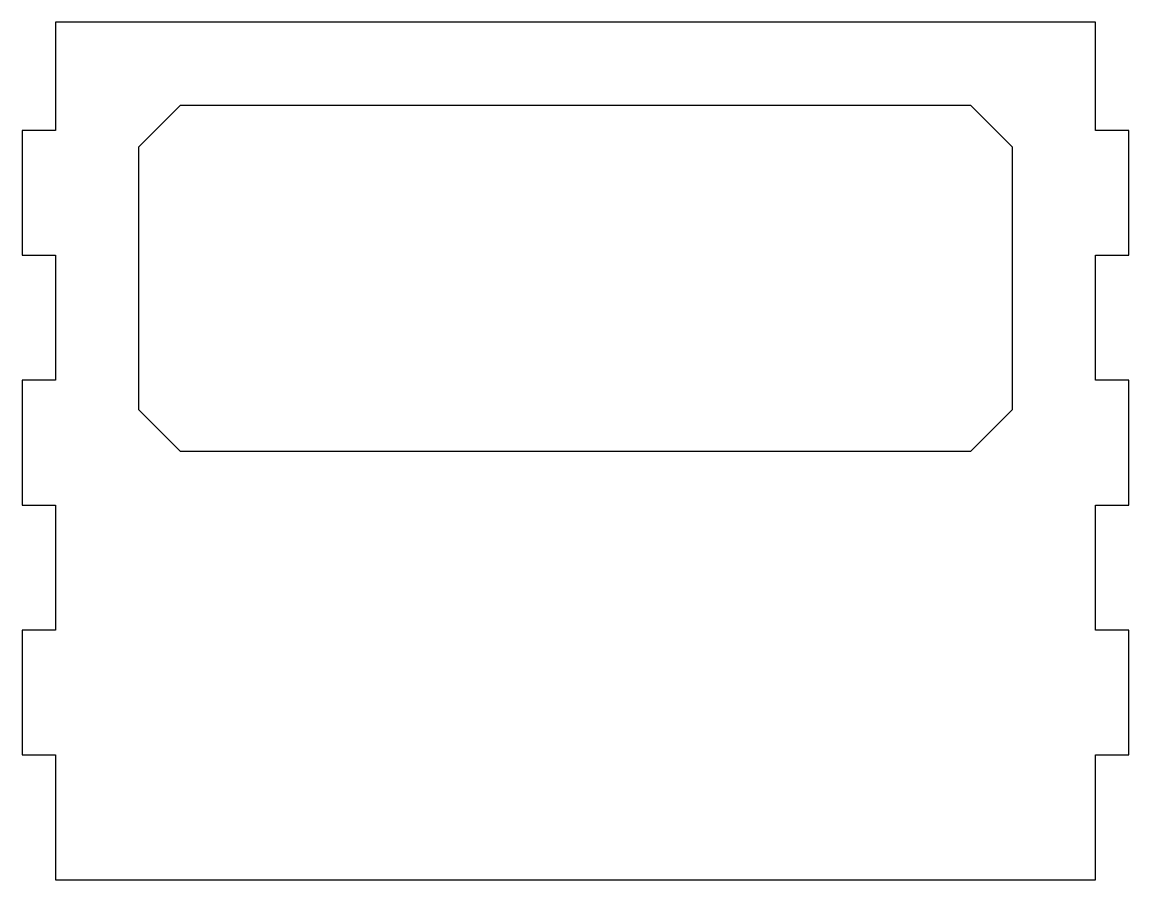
# Model space of a CAD drawing. Header units: millimetres. Extents: x -129 to 4, y 0 to 103.
import ezdxf

# ---------------------------------------------------------------- set-up
doc = ezdxf.new("R2010")
doc.units = ezdxf.units.MM

msp = doc.modelspace()

# ---------------------------------------------------------------- linework, layer by layer
at = {"color": 7, "linetype": 'Continuous', "lineweight": 25}
for p, q in [((-125, 103), (-125, 90)), ((0, 103), (-125, 103)), ((0, 90), (0, 103)), ((-110, 93), (-115, 88)), ((-15, 93), (-110, 93)), ((-10, 88), (-15, 93)), ((-129, 90), (-129, 75)), ((-125, 90), (-129, 90)), ((4, 90), (0, 90)), ((4, 75), (4, 90)), ((-115, 88), (-115, 56.5)), ((-10, 56.5), (-10, 88)), ((-129, 75), (-125, 75)), ((-125, 75), (-125, 60)), ((0, 75), (4, 75)), ((0, 60), (0, 75)), ((-129, 60), (-129, 45)), ((-125, 60), (-129, 60)), ((4, 60), (0, 60)), ((4, 45), (4, 60)), ((-115, 56.5), (-110, 51.5)), ((-15, 51.5), (-10, 56.5)), ((-110, 51.5), (-15, 51.5)), ((-129, 45), (-125, 45)), ((-125, 45), (-125, 30)), ((0, 45), (4, 45)), ((0, 30), (0, 45)), ((-129, 30), (-129, 15)), ((-125, 30), (-129, 30)), ((4, 30), (0, 30)), ((4, 15), (4, 30)), ((-129, 15), (-125, 15)), ((-125, 15), (-125, 0)), ((0, 15), (4, 15)), ((0, 0), (0, 15)), ((-125, 0), (0, 0))]:
    msp.add_line(p, q, dxfattribs=at)

doc.saveas('drawing.dxf')
